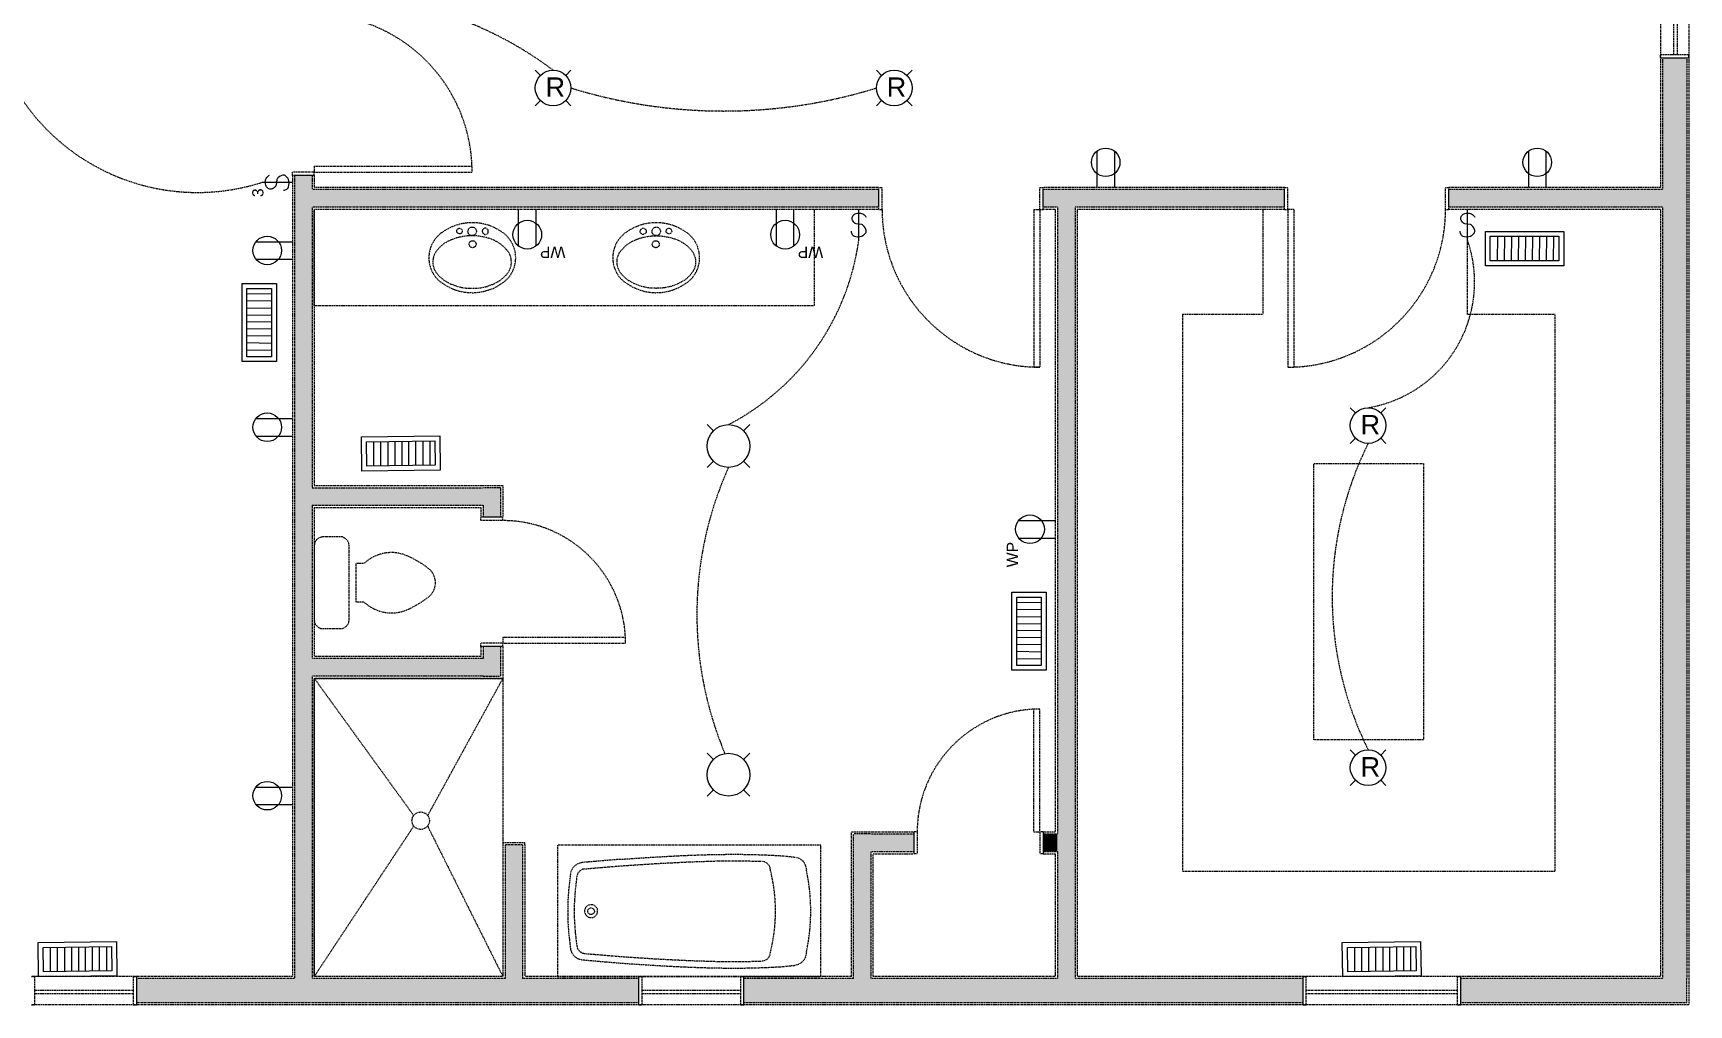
# Model space of a CAD drawing. Header units: inches. Extents: x 99 to 15695, y -7208 to 2559.
# Drawn here: x 11046.4 to 11424, y -7207.8 to -6986.1 of the extents above; entities that cross this region are included whole.
import ezdxf

# ---------------------------------------------------------------- set-up
doc = ezdxf.new("R2010")
doc.units = ezdxf.units.IN
doc.header["$LTSCALE"] = 96
doc.header["$MEASUREMENT"] = 0
doc.linetypes.add('DASHDOTX2', pattern=[2, 1, -0.5, 0, -0.5])
doc.layers.get('0').update_dxf_attribs({"lineweight": 5})
doc.layers.add('Common', color=4, linetype='Continuous', lineweight=5)
for name, color, linetype, lineweight, true_color in [('Electrical', 7, 'Continuous', 20, 0xff0a0a), ('Electrical line', 7, 'Continuous', 15, 0xff0a0a), ('Hatch', 7, 'Continuous', 0, 0x919191)]:
    doc.layers.add(name, color=color, linetype=linetype, lineweight=lineweight, true_color=true_color)
doc.styles.get("Standard").update_dxf_attribs({"font": 'arial.ttf'})

# ---------------------------------------------------------------- blocks, each defined once
blk = doc.blocks.new('Single Pole')
at = {"layer": 'Electrical', "transparency": 33554687}
blk.add_line((-0.04, 7), (-0.04, 0), dxfattribs=at)
blk.add_lwpolyline([(1.71, 4.99), (1.7, 5.19), (1.66, 5.39), (1.58, 5.58), (1.47, 5.75), (1.34, 5.9), (1.3, 5.94), (1.17, 6.03), (0.98, 6.12), (0.64, 6.21), (0.15, 6.24), (-0.34, 6.2), (-0.74, 6.09), (-0.99, 5.98), (-1.12, 5.9), (-1.36, 5.69), (-1.52, 5.51), (-1.62, 5.34), (-1.68, 5.19), (-1.7, 5.04), (-1.71, 4.97), (-1.7, 4.82), (-1.64, 4.57), (-1.48, 4.23), (-1.27, 3.92), (-1.06, 3.7), (-0.98, 3.63), (-0.88, 3.56), (-0.7, 3.49), (0.56, 3.29), (0.72, 3.24), (0.8, 3.19), (0.85, 3.16), (1.08, 2.95), (1.26, 2.71), (1.38, 2.49), (1.44, 2.3), (1.47, 2.13), (1.48, 1.99), (1.45, 1.83), (1.4, 1.67), (1.3, 1.5), (1.15, 1.31), (0.94, 1.13), (0.77, 1.02), (0.57, 0.93), (0.26, 0.85), (-0.12, 0.83), (-0.45, 0.86), (-0.65, 0.91), (-0.93, 1.03), (-1.19, 1.18), (-1.42, 1.38), (-1.61, 1.62), (-1.69, 1.76)], dxfattribs=at)
blk = doc.blocks.new('Eyeball')
at = {"layer": 'Electrical', "transparency": 33554687}
for p, q in [((-2.88, 6.22), (-4.07, 7.41)), ((2.88, 6.22), (4.07, 7.41)), ((-4.07, -0.72), (-2.88, 0.47)), ((4.07, -0.72), (2.88, 0.47))]:
    blk.add_line(p, q, dxfattribs=at)
blk.add_circle((0, 3.34), 4.07, dxfattribs=at)
at = {"layer": 'Electrical', "transparency": 33554687, "insert": (-1.72, 1.33), "char_height": 4.4186, "width": 4.4628, "attachment_point": 7}
blk.add_mtext('\\fArial|b0|i0|c0|p0;R\\P', dxfattribs=at)
blk = doc.blocks.new('Eleanor')
at = {"layer": 'Electrical', "transparency": 33554687}
for p, q in [((-3.45, 6.71), (-4.88, 8.14)), ((3.45, 6.71), (4.88, 8.14)), ((-4.88, -1.63), (-3.45, -0.2)), ((4.88, -1.63), (3.45, -0.2))]:
    blk.add_line(p, q, dxfattribs=at)
blk.add_circle((0, 3.25), 4.88, dxfattribs=at)
blk = doc.blocks.new('Duplex (weatherproof)')
at = {"layer": 'Electrical', "transparency": 33554687}
for p, q in [((0.67, 8.29), (0.67, 0)), ((4.65, 8.38), (4.65, 0))]:
    blk.add_line(p, q, dxfattribs=at)
blk.add_circle((2.68, 5.73), 3.25, dxfattribs=at)
at = {"layer": 'Electrical', "transparency": 33554687, "insert": (-5.94, 8.44), "char_height": 2.5628, "width": 5.8568, "attachment_point": 7}
blk.add_mtext('\\fArial|b0|i0|c0|p0;WP\\P', dxfattribs=at)
blk = doc.blocks.new('Duplex')
at = {"layer": 'Electrical', "transparency": 33554687}
for p, q in [((-2.013801, 8.286915), (-2.013801, 0)), ((1.966968, 8.38058), (1.966968, 0))]:
    blk.add_line(p, q, dxfattribs=at)
blk.add_circle((0, 5.73454), 3.254864, dxfattribs=at)
blk = doc.blocks.new('Heat Register')
at = {"layer": 'Electrical'}
for p, q in [((-6.18, -1.12), (-6.26, -6.72)), ((-4.57, -1.12), (-4.65, -6.72)), ((-2.96, -1.12), (-3.04, -6.72)), ((-1.35, -1.12), (-1.43, -6.72)), ((0.26, -1.12), (0.18, -6.72)), ((1.8, -1.12), (1.72, -6.72)), ((3.41, -1.12), (3.33, -6.72)), ((5.02, -1.12), (4.94, -6.72)), ((6.63, -1.12), (6.55, -6.72))]:
    blk.add_line(p, q, dxfattribs=at)
for points in [[(-8.93, 0), (8.93, 0), (8.93, -7.85), (-8.93, -7.85)], [(-7.79, -1.12), (7.82, -1.12), (7.82, -6.72), (-7.79, -6.72)]]:
    blk.add_lwpolyline(points, close=True, dxfattribs=at)
blk = doc.blocks.new('air register')
at = {"layer": 'Electrical', "color": 160, "true_color": 0x2424ff}
for p, q in [((-6.1, -1.12), (-6.18, -6.72)), ((-4.49, -1.12), (-4.57, -6.72)), ((-2.88, -1.12), (-2.96, -6.72)), ((-1.27, -1.12), (-1.35, -6.72)), ((0.34, -1.12), (0.26, -6.72)), ((1.88, -1.12), (1.8, -6.72)), ((3.49, -1.12), (3.41, -6.72)), ((5.1, -1.12), (5.02, -6.72)), ((6.71, -1.12), (6.63, -6.72))]:
    blk.add_line(p, q, dxfattribs=at)
for points in [[(-8.81, 0), (9.04, 0), (9.04, -7.85), (-8.81, -7.85)], [(-7.71, -1.12), (7.9, -1.12), (7.9, -6.72), (-7.71, -6.72)]]:
    blk.add_lwpolyline(points, close=True, dxfattribs=at)
blk = doc.blocks.new('Three Way')
at = {"layer": 'Electrical', "transparency": 33554687}
blk.add_line((0.84, 0), (0.84, 7), dxfattribs=at)
blk.add_lwpolyline([(-0.91, 2.01), (-0.91, 1.81), (-0.86, 1.61), (-0.79, 1.42), (-0.68, 1.25), (-0.55, 1.1), (-0.51, 1.06), (-0.38, 0.97), (-0.18, 0.88), (0.15, 0.79), (0.64, 0.76), (1.14, 0.8), (1.54, 0.91), (1.79, 1.02), (1.91, 1.1), (2.16, 1.31), (2.31, 1.49), (2.41, 1.66), (2.47, 1.81), (2.5, 1.96), (2.5, 2.03), (2.49, 2.18), (2.43, 2.43), (2.28, 2.77), (2.07, 3.08), (1.86, 3.3), (1.77, 3.37), (1.67, 3.44), (1.49, 3.51), (0.23, 3.71), (0.07, 3.76), (-0.01, 3.81), (-0.06, 3.84), (-0.28, 4.05), (-0.47, 4.29), (-0.58, 4.51), (-0.65, 4.7), (-0.68, 4.87), (-0.68, 5.01), (-0.66, 5.17), (-0.6, 5.33), (-0.51, 5.5), (-0.36, 5.69), (-0.15, 5.87), (0.02, 5.98), (0.23, 6.07), (0.54, 6.15), (0.92, 6.17), (1.25, 6.14), (1.44, 6.09), (1.73, 5.97), (1.98, 5.82), (2.21, 5.62), (2.4, 5.38), (2.49, 5.24)], dxfattribs=at)
at = {"layer": 'Electrical', "transparency": 33554687, "insert": (-2.5, 6.56), "char_height": 2.5628, "width": 2.0222, "attachment_point": 7}
blk.add_mtext('\\fArial|b0|i0|c0|p0;3\\P', dxfattribs=at)

msp = doc.modelspace()

# ---------------------------------------------------------------- linework, layer by layer
at = {"layer": 'Electrical line', "linetype": 'DASHDOTX2', "ltscale": 0.0006, "transparency": 33554687}
for centre, radius, start, end in [((11114.24, -7062.11), 84.47, 53.0922, 87.7907), ((11083.84, -6974.19), 48.28, 196.8017, 287.6809), ((11203.87, -6885.71), 118.18, 252.8576, 287.1424), ((11179.23, -7025.73), 55.98, 297.3827, 352.1964), ((11346.08, -7042.92), 29.05, 279.4609, 19.2855), ((11421.11, -7114.68), 78.47, 153.5444, 206.4556), ((11279.51, -7118.79), 81.76, 155.7398, 202.8122)]:
    msp.add_arc(centre, radius, start, end, dxfattribs=at)
at = {"layer": 'Hatch', "linetype": 'DASHDOTX2', "ltscale": 0.0006, "transparency": 33554687}
for p, q in [((11417.5, -6955.83), (11417.5, -6991.83)), ((11424, -6955.83), (11424, -6991.83)), ((11420.6, -6991.08), (11420.6, -6956.58)), ((11421.4, -6991.08), (11421.4, -6956.58)), ((11417.5, -6991.83), (11417.5, -6991.08)), ((11424, -6991.08), (11417.5, -6991.08)), ((11424, -6991.83), (11417.5, -6991.83)), ((11417.5, -6991.83), (11417.5, -7021.33)), ((11424, -6991.83), (11417.5, -6991.83)), ((11423.5, -6991.83), (11418, -6991.83)), ((11418, -6991.83), (11418, -7021.83)), ((11423.5, -6991.83), (11423.5, -7201.83)), ((11424, -6991.83), (11424, -6991.08)), ((11424, -6991.83), (11424, -7207.83)), ((11105.5, -7018.58), (11105.5, -7017.83)), ((11110.5, -7017.83), (11105.5, -7017.83)), ((11110.5, -7018.58), (11105.5, -7018.58)), ((11105.5, -7018.58), (11105.5, -7201.33)), ((11110.5, -7018.58), (11105.5, -7018.58)), ((11110, -7018.58), (11106, -7018.58)), ((11106, -7018.58), (11106, -7201.83)), ((11110, -7018.58), (11110, -7021.83)), ((11110.5, -7016.45), (11146.5, -7016.45)), ((11110.5, -7016.45), (11110.5, -7017.83)), ((11110.5, -7018.58), (11110.5, -7017.83)), ((11110.5, -7017.83), (11146.5, -7017.83)), ((11110.5, -7018.58), (11110.5, -7021.33)), ((11146.5, -7017.83), (11146.5, -7016.45)), ((11239.25, -7021.83), (11110, -7021.83)), ((11239.25, -7021.33), (11110.5, -7021.33)), ((11239.25, -7026.33), (11239.25, -7021.33)), ((11239.25, -7021.33), (11240, -7021.33)), ((11239.25, -7026.33), (11239.25, -7021.33)), ((11239.25, -7025.83), (11239.25, -7021.83)), ((11240, -7026.33), (11240, -7021.33)), ((11276, -7021.33), (11276.75, -7021.33)), ((11276, -7026.33), (11276, -7021.33)), ((11276.75, -7026.33), (11276.75, -7021.33)), ((11331.75, -7021.33), (11276.75, -7021.33)), ((11276.75, -7026.33), (11276.75, -7021.33)), ((11276.75, -7025.83), (11276.75, -7021.83)), ((11331.75, -7021.83), (11276.75, -7021.83)), ((11331.75, -7026.33), (11331.75, -7021.33)), ((11331.75, -7021.33), (11332.5, -7021.33)), ((11331.75, -7026.33), (11331.75, -7021.33)), ((11331.75, -7025.83), (11331.75, -7021.83)), ((11332.5, -7026.33), (11332.5, -7021.33)), ((11368.5, -7021.33), (11369.25, -7021.33)), ((11368.5, -7026.33), (11368.5, -7021.33)), ((11369.25, -7026.33), (11369.25, -7021.33)), ((11417.5, -7021.33), (11369.25, -7021.33)), ((11369.25, -7026.33), (11369.25, -7021.33)), ((11369.25, -7025.83), (11369.25, -7021.83)), ((11418, -7021.83), (11369.25, -7021.83)), ((11110, -7025.83), (11110, -7089.83)), ((11239.25, -7025.83), (11110, -7025.83)), ((11110.5, -7026.33), (11110.5, -7089.33)), ((11239.25, -7026.33), (11110.5, -7026.33)), ((11239.25, -7026.33), (11240, -7026.33)), ((11274.63, -7026.33), (11274.63, -7062.33)), ((11274.63, -7026.33), (11276, -7026.33)), ((11276, -7026.33), (11276.75, -7026.33)), ((11276, -7026.33), (11276, -7062.33)), ((11280, -7025.83), (11276.75, -7025.83)), ((11279.5, -7026.33), (11276.75, -7026.33)), ((11279.5, -7026.33), (11279.5, -7168.33)), ((11280, -7025.83), (11280, -7168.83)), ((11331.75, -7025.83), (11284, -7025.83)), ((11284, -7025.83), (11284, -7201.83)), ((11331.75, -7026.33), (11284.5, -7026.33)), ((11284.5, -7026.33), (11284.5, -7201.33)), ((11331.75, -7026.33), (11332.5, -7026.33)), ((11332.5, -7026.33), (11332.5, -7062.33)), ((11333.88, -7026.33), (11332.5, -7026.33)), ((11333.88, -7026.33), (11333.88, -7062.33)), ((11368.5, -7026.33), (11369.25, -7026.33)), ((11418, -7025.83), (11369.25, -7025.83)), ((11417.5, -7026.33), (11369.25, -7026.33)), ((11417.5, -7026.33), (11417.5, -7201.33)), ((11418, -7025.83), (11418, -7201.83)), ((11276, -7062.33), (11274.63, -7062.33)), ((11332.5, -7062.33), (11333.88, -7062.33)), ((11110, -7089.83), (11149, -7089.83)), ((11110.5, -7089.33), (11153.5, -7089.33)), ((11153, -7089.83), (11149, -7089.83)), ((11153, -7089.83), (11153, -7096.58)), ((11153.5, -7089.33), (11153.5, -7096.58)), ((11110, -7093.83), (11110, -7128.83)), ((11110, -7093.83), (11149, -7093.83)), ((11110.5, -7094.33), (11110.5, -7128.33)), ((11110.5, -7094.33), (11148.5, -7094.33)), ((11148.5, -7094.33), (11148.5, -7096.58)), ((11149, -7093.83), (11149, -7096.58)), ((11153.5, -7096.58), (11148.5, -7096.58)), ((11148.5, -7097.33), (11148.5, -7096.58)), ((11153.5, -7096.58), (11148.5, -7096.58)), ((11153.5, -7097.33), (11148.5, -7097.33)), ((11153, -7096.58), (11149, -7096.58)), ((11153.5, -7097.33), (11153.5, -7096.58)), ((11148.5, -7126.08), (11148.5, -7125.33)), ((11153.5, -7125.33), (11148.5, -7125.33)), ((11153.5, -7123.95), (11181.5, -7123.95)), ((11153.5, -7123.95), (11153.5, -7125.33)), ((11153.5, -7126.08), (11153.5, -7125.33)), ((11153.5, -7125.33), (11181.5, -7125.33)), ((11181.5, -7125.33), (11181.5, -7123.95)), ((11149, -7128.83), (11110, -7128.83)), ((11148.5, -7128.33), (11110.5, -7128.33)), ((11153.5, -7126.08), (11148.5, -7126.08)), ((11148.5, -7126.08), (11148.5, -7128.33)), ((11153.5, -7126.08), (11148.5, -7126.08)), ((11153, -7126.08), (11149, -7126.08)), ((11149, -7126.08), (11149, -7128.83)), ((11153, -7126.08), (11153, -7132.83)), ((11153.5, -7126.08), (11153.5, -7133.33)), ((11110, -7132.83), (11110, -7201.83)), ((11149, -7132.83), (11110, -7132.83)), ((11110.5, -7133.33), (11110.5, -7201.33)), ((11153.5, -7133.33), (11110.5, -7133.33)), ((11149, -7132.83), (11153, -7132.83)), ((11274.63, -7168.33), (11274.63, -7140.33)), ((11276, -7140.33), (11274.63, -7140.33)), ((11276, -7168.33), (11276, -7140.33)), ((11158.5, -7170.83), (11153.5, -7170.83)), ((11153.5, -7170.83), (11153.5, -7171.33)), ((11158.5, -7171.33), (11158.5, -7170.83)), ((11233, -7201.33), (11233, -7168.33)), ((11233, -7168.33), (11247.25, -7168.33)), ((11233.5, -7201.83), (11233.5, -7168.83)), ((11237.5, -7168.83), (11233.5, -7168.83)), ((11237.5, -7168.83), (11247.25, -7168.83)), ((11247.25, -7168.33), (11247.25, -7173.33)), ((11248, -7168.33), (11247.25, -7168.33)), ((11247.25, -7168.33), (11247.25, -7173.33)), ((11247.25, -7168.83), (11247.25, -7172.83)), ((11248, -7168.33), (11248, -7173.33)), ((11274.63, -7168.33), (11276, -7168.33)), ((11276.75, -7168.33), (11276, -7168.33)), ((11276, -7168.33), (11276, -7173.33)), ((11276.75, -7168.33), (11279.5, -7168.33)), ((11276.75, -7168.33), (11276.75, -7173.33)), ((11276.75, -7168.33), (11276.75, -7173.33)), ((11276.75, -7168.83), (11280, -7168.83)), ((11276.75, -7168.83), (11276.75, -7172.83)), ((11153.5, -7171.33), (11153.5, -7201.33)), ((11158, -7171.33), (11154, -7171.33)), ((11154, -7171.33), (11154, -7201.83)), ((11158, -7171.33), (11158, -7201.83)), ((11158.5, -7171.33), (11158.5, -7201.33)), ((11237.5, -7201.83), (11237.5, -7172.83)), ((11237.5, -7172.83), (11247.25, -7172.83)), ((11238, -7201.33), (11238, -7173.33)), ((11238, -7173.33), (11247.25, -7173.33)), ((11248, -7173.33), (11247.25, -7173.33)), ((11276.75, -7173.33), (11276, -7173.33)), ((11276.75, -7172.83), (11280, -7172.83)), ((11276.75, -7173.33), (11279.5, -7173.33)), ((11279.5, -7173.33), (11279.5, -7201.33)), ((11280, -7172.83), (11280, -7201.83)), ((11070, -7201.33), (11046, -7201.33)), ((11046, -7201.33), (11046.75, -7201.33)), ((11046.75, -7207.83), (11046.75, -7201.33)), ((11046.75, -7204.43), (11069.25, -7204.43)), ((11069.25, -7201.33), (11070, -7201.33)), ((11069.25, -7207.83), (11069.25, -7201.33)), ((11070, -7207.83), (11070, -7201.33)), ((11105.5, -7201.33), (11070, -7201.33)), ((11070, -7207.83), (11070, -7201.33)), ((11070, -7207.33), (11070, -7201.83)), ((11106, -7201.83), (11070, -7201.83)), ((11154, -7201.83), (11110, -7201.83)), ((11153.5, -7201.33), (11110.5, -7201.33)), ((11184.5, -7201.83), (11158, -7201.83)), ((11184.5, -7201.33), (11158.5, -7201.33)), ((11184.5, -7207.83), (11184.5, -7201.33)), ((11208.5, -7201.33), (11184.5, -7201.33)), ((11184.5, -7201.33), (11185.25, -7201.33)), ((11184.5, -7207.83), (11184.5, -7201.33)), ((11184.5, -7207.33), (11184.5, -7201.83)), ((11185.25, -7207.83), (11185.25, -7201.33)), ((11185.25, -7204.43), (11207.75, -7204.43)), ((11207.75, -7201.33), (11208.5, -7201.33)), ((11207.75, -7207.83), (11207.75, -7201.33)), ((11208.5, -7207.83), (11208.5, -7201.33)), ((11233, -7201.33), (11208.5, -7201.33)), ((11208.5, -7207.83), (11208.5, -7201.33)), ((11208.5, -7207.33), (11208.5, -7201.83)), ((11233.5, -7201.83), (11208.5, -7201.83)), ((11280, -7201.83), (11237.5, -7201.83)), ((11279.5, -7201.33), (11238, -7201.33)), ((11336, -7201.83), (11284, -7201.83)), ((11336, -7201.33), (11284.5, -7201.33)), ((11336, -7207.83), (11336, -7201.33)), ((11372, -7201.33), (11336, -7201.33)), ((11336, -7201.33), (11336.75, -7201.33)), ((11336, -7207.83), (11336, -7201.33)), ((11336, -7207.33), (11336, -7201.83)), ((11336.75, -7207.83), (11336.75, -7201.33)), ((11336.75, -7204.43), (11371.25, -7204.43)), ((11371.25, -7201.33), (11372, -7201.33)), ((11371.25, -7207.83), (11371.25, -7201.33)), ((11372, -7207.83), (11372, -7201.33)), ((11417.5, -7201.33), (11372, -7201.33)), ((11372, -7207.83), (11372, -7201.33)), ((11372, -7207.33), (11372, -7201.83)), ((11418, -7201.83), (11372, -7201.83)), ((11423.5, -7207.33), (11423.5, -7201.83)), ((11070, -7207.83), (11046, -7207.83)), ((11046, -7207.83), (11046.75, -7207.83)), ((11046.75, -7205.23), (11069.25, -7205.23)), ((11069.25, -7207.83), (11070, -7207.83)), ((11184.5, -7207.33), (11070, -7207.33)), ((11184.5, -7207.83), (11070, -7207.83)), ((11208.5, -7207.83), (11184.5, -7207.83)), ((11184.5, -7207.83), (11185.25, -7207.83)), ((11185.25, -7205.23), (11207.75, -7205.23)), ((11207.75, -7207.83), (11208.5, -7207.83)), ((11336, -7207.33), (11208.5, -7207.33)), ((11336, -7207.83), (11208.5, -7207.83)), ((11372, -7207.83), (11336, -7207.83)), ((11336, -7207.83), (11336.75, -7207.83)), ((11336.75, -7205.23), (11371.25, -7205.23)), ((11371.25, -7207.83), (11372, -7207.83)), ((11423.5, -7207.33), (11372, -7207.33)), ((11424, -7207.83), (11372, -7207.83))]:
    msp.add_line(p, q, dxfattribs=at)
for points in [[(11224.5, -7026.33), (11224.5, -7048.35), (11110.5, -7048.35), (11110.5, -7026.33)], [(11326.84, -7026.33), (11326.84, -7050.33), (11308.5, -7050.33), (11308.5, -7177.33), (11393.5, -7177.33), (11393.5, -7050.33), (11373.5, -7050.33), (11373.5, -7026.33)], [(11139.46, -7031.66), (11138.61, -7032.46), (11137.86, -7033.37), (11137.28, -7034.38)], [(11154.88, -7040.46), (11155.2, -7039.82), (11155.41, -7039.07), (11155.46, -7038.33), (11155.41, -7037.58), (11155.2, -7036.83), (11154.88, -7036.19), (11154.29, -7035.45), (11153.6, -7034.75), (11152.85, -7034.11)], [(11155.78, -7034.38), (11155.2, -7033.37), (11154.45, -7032.46), (11153.6, -7031.66)], [(11179.22, -7034.38), (11179.8, -7033.37), (11180.55, -7032.46), (11181.4, -7031.66)], [(11180.12, -7040.46), (11179.8, -7039.82), (11179.59, -7039.07), (11179.54, -7038.33), (11179.59, -7037.58), (11179.8, -7036.83), (11180.12, -7036.19), (11180.71, -7035.45), (11181.4, -7034.75), (11182.15, -7034.11)], [(11195.54, -7031.66), (11196.39, -7032.46), (11197.14, -7033.37), (11197.72, -7034.38)], [(11138.13, -7040.51), (11138.72, -7041.26), (11139.41, -7041.95), (11140.16, -7042.59)], [(11140.16, -7042.54), (11141.49, -7043.29), (11142.93, -7043.82)], [(11150.08, -7043.82), (11151.52, -7043.29), (11152.85, -7042.54)], [(11152.85, -7042.59), (11153.6, -7041.95), (11154.29, -7041.26), (11154.88, -7040.51)], [(11182.15, -7042.59), (11181.4, -7041.95), (11180.71, -7041.26), (11180.12, -7040.51)], [(11184.92, -7043.82), (11183.48, -7043.29), (11182.15, -7042.54)], [(11194.84, -7042.54), (11193.51, -7043.29), (11192.07, -7043.82)], [(11196.87, -7040.51), (11196.28, -7041.26), (11195.59, -7041.95), (11194.84, -7042.59)], [(11142.93, -7043.87), (11144.69, -7044.25), (11146.5, -7044.35), (11148.32, -7044.25), (11150.08, -7043.87)], [(11150.45, -7044.67), (11151.57, -7044.25), (11152.58, -7043.66), (11153.6, -7042.97)], [(11184.55, -7044.67), (11183.43, -7044.25), (11182.42, -7043.66), (11181.4, -7042.97)], [(11192.07, -7043.87), (11190.31, -7044.25), (11188.5, -7044.35), (11186.68, -7044.25), (11184.92, -7043.87)], [(11110.5, -7120), (11110.55, -7120.53), (11110.77, -7121.01), (11111.09, -7121.38), (11111.46, -7121.7), (11111.94, -7121.92), (11112.47, -7121.97), (11116.47, -7121.97), (11117.01, -7121.92), (11117.43, -7121.7), (11117.86, -7121.38), (11118.18, -7121.01), (11118.39, -7120.53), (11118.45, -7120), (11118.45, -7103.04), (11118.39, -7102.5), (11118.18, -7102.08), (11117.86, -7101.65), (11117.43, -7101.33), (11116.9, -7101.06), (11112.48, -7101.06), (11111.94, -7101.12), (11111.46, -7101.33), (11111.09, -7101.65), (11110.77, -7102.08), (11110.55, -7102.5), (11110.5, -7103.04), (11110.5, -7119.99)], [(11122.71, -7106.4), (11121.75, -7107.14), (11119.99, -7107.14), (11119.99, -7115.89), (11121.75, -7115.89), (11122.71, -7116.64)], [(11130.74, -7105.02), (11129.54, -7104.74)], [(11137.33, -7109.01), (11136.79, -7108.48), (11135.41, -7107.41), (11133.91, -7106.5), (11132.37, -7105.65), (11130.71, -7105.01)], [(11129.54, -7118.29), (11130.42, -7118.14), (11132.37, -7117.38), (11133.91, -7116.53), (11135.41, -7115.62), (11136.79, -7114.56), (11137.33, -7114.02)], [(11110.5, -7133.33), (11133.16, -7164.61)], [(11153.5, -7133.33), (11136.36, -7164.61)], [(11133.16, -7167.06), (11110.5, -7201.33)], [(11136.36, -7167.06), (11153.5, -7201.33)], [(11180.35, -7174.61), (11171.6, -7175.35), (11170.96, -7175.51), (11170.37, -7175.73), (11169.89, -7176.1), (11169.47, -7176.58), (11169.15, -7177.11), (11168.93, -7177.7), (11168.88, -7178.34), (11168.51, -7181.54), (11168.29, -7184.79), (11168.29, -7188.1), (11168.51, -7191.35), (11168.88, -7194.55), (11168.93, -7195.19), (11169.15, -7195.78), (11169.47, -7196.31), (11169.89, -7196.79), (11170.37, -7197.17), (11170.96, -7197.38), (11171.6, -7197.54), (11180.35, -7198.29)], [(11217.31, -7173.81), (11220.29, -7174.13)], [(11222.8, -7177.11), (11222.69, -7176.42), (11222.48, -7175.78), (11222.11, -7175.19), (11221.57, -7174.71), (11220.93, -7174.34), (11220.29, -7174.18)], [(11172.19, -7176.79), (11171.65, -7176.9), (11171.17, -7177.17), (11170.8, -7177.54), (11170.53, -7177.97), (11170.37, -7178.5), (11170, -7181.65), (11169.79, -7184.85), (11169.79, -7188.05), (11170, -7191.25), (11170.37, -7194.39), (11170.53, -7194.93), (11170.8, -7195.35), (11171.17, -7195.73), (11171.65, -7195.99), (11172.19, -7196.1)], [(11172.13, -7176.79), (11180.45, -7176.1), (11188.56, -7175.57), (11195.97, -7175.19), (11202.59, -7174.98), (11208.4, -7174.98)], [(11208.35, -7174.98), (11212.56, -7175.03)], [(11214.48, -7176.53), (11214.21, -7175.99), (11213.79, -7175.51), (11213.2, -7175.19), (11212.61, -7175.09)], [(11172.13, -7196.1), (11180.45, -7196.79), (11188.56, -7197.33), (11195.97, -7197.7), (11202.59, -7197.91), (11208.4, -7197.91)], [(11212.61, -7197.81), (11213.2, -7197.7), (11213.79, -7197.38), (11214.21, -7196.9), (11214.48, -7196.37)], [(11220.29, -7198.71), (11220.93, -7198.55), (11221.57, -7198.18), (11222.11, -7197.7), (11222.48, -7197.11), (11222.69, -7196.47), (11222.8, -7195.78)], [(11208.35, -7197.91), (11212.56, -7197.86)], [(11217.31, -7199.09), (11220.29, -7198.77)]]:
    msp.add_lwpolyline(points, dxfattribs=at)
for points in [[(11148.8, -7031.34), (11148.85, -7031.66), (11149.06, -7031.87), (11149.33, -7032.03), (11149.65, -7032.03), (11149.92, -7031.87), (11150.13, -7031.66), (11150.18, -7031.34), (11150.13, -7031.02), (11149.92, -7030.81), (11149.65, -7030.65), (11149.33, -7030.65), (11149.06, -7030.81), (11148.85, -7031.02)], [(11186.2, -7031.34), (11186.15, -7031.66), (11185.94, -7031.87), (11185.67, -7032.03), (11185.35, -7032.03), (11185.08, -7031.87), (11184.87, -7031.66), (11184.82, -7031.34), (11184.87, -7031.02), (11185.08, -7030.81), (11185.35, -7030.65), (11185.67, -7030.65), (11185.94, -7030.81), (11186.15, -7031.02)], [(11338.5, -7084.33), (11363.5, -7084.33), (11363.5, -7147.33), (11338.5, -7147.33)], [(11153.5, -7133.33), (11153.5, -7201.33), (11110.5, -7201.33), (11110.5, -7133.33)], [(11166, -7171.35), (11166, -7201.33), (11226, -7201.33), (11226, -7171.35)]]:
    msp.add_lwpolyline(points, close=True, dxfattribs=at)
for points in [[(11214.43, -7196.37), (11214.96, -7193.91, 0.098214), (11214.96, -7178.98), (11214.43, -7176.53)], [(11222.75, -7195.78), (11223.23, -7193.17, 0.074206), (11223.23, -7179.73), (11222.75, -7177.11)], [(11172.29, -7185.81, 1.245514), (11175.12, -7186.45), (11175.07, -7186.02), (11174.85, -7185.59)]]:
    msp.add_lwpolyline(points, format="xyb", dxfattribs=at)
for centre, radius in [((11143.62, -7031.28), 0.637), ((11146.51, -7031.35), 0.969), ((11188.49, -7031.35), 0.969), ((11191.38, -7031.28), 0.637), ((11146.61, -7034.28), 0.798), ((11188.39, -7034.28), 0.798), ((11134.77, -7165.8), 1.99), ((11173.62, -7186.46), 0.758)]:
    msp.add_circle(centre, radius, dxfattribs=at)
for centre, radius, start, end in [((11110.5, -7017.83), 36, 0, 90), ((11276, -7026.33), 36, 180, 270), ((11332.5, -7026.33), 36, 270, 0), ((11146.53, -7041.18), 11.81, 53.2594, 126.7406), ((11188.47, -7041.18), 11.81, 53.2594, 126.7406), ((11143.61, -7037.39), 6.99, 154.9653, 233.609), ((11149.48, -7037.4), 6.96, 306.1908, 25.2349), ((11185.52, -7037.4), 6.96, 154.7651, 233.8092), ((11191.39, -7037.39), 6.99, 306.391, 25.0347), ((11146.5, -7033.73), 11.61, 232.6761, 289.5796), ((11188.5, -7033.73), 11.61, 250.4204, 307.3239), ((11153.5, -7125.33), 28, 0, 90), ((11276, -7168.33), 28, 90, 180)]:
    msp.add_arc(centre, radius, start, end, dxfattribs=at)
msp.add_ellipse((11146.36, -7038.23), major_axis=(-8.84, -0.18), ratio=0.664092, start_param=3.873962, end_param=6.643025, dxfattribs=at)
at = {"layer": 'Hatch', "linetype": 'DASHDOTX2', "ltscale": 0.0006, "transparency": 33554687, "extrusion": (0, 0, -1)}
msp.add_ellipse((11188.64, -7038.23), major_axis=(8.84, -0.18), ratio=0.664092, start_param=3.873962, end_param=6.643025, dxfattribs=at)
at = {"layer": 'Hatch', "linetype": 'DASHDOTX2', "ltscale": 0.0006, "transparency": 33554687}
for points in [[(11129.54, -7104.74), (11127.21, -7104.35), (11124.61, -7105.01), (11122.71, -7106.4)], [(11137.33, -7114.02), (11138.42, -7112.2), (11138.42, -7110.84), (11137.33, -7109.01)], [(11122.71, -7116.64), (11124.61, -7118.02), (11127.21, -7118.68), (11129.54, -7118.29)], [(11180.35, -7174.61), (11192.64, -7173.76), (11204.99, -7173), (11217.31, -7173.81)], [(11174.85, -7185.59), (11174.17, -7184.63), (11172.68, -7184.84), (11172.29, -7185.81)], [(11180.35, -7198.29), (11192.64, -7199.13), (11204.99, -7199.89), (11217.31, -7199.09)]]:
    msp.add_open_spline(points, degree=3, dxfattribs=at)
for points in [[(11423.5, -6991.83), (11423.5, -7201.83), (11418, -6991.83), (11418, -7201.83)], [(11110, -7018.58), (11110, -7201.83), (11106, -7018.58), (11106, -7201.83)], [(11239.25, -7025.83), (11110, -7025.83), (11239.25, -7021.83), (11110, -7021.83)], [(11331.75, -7025.83), (11276.75, -7025.83), (11331.75, -7021.83), (11276.75, -7021.83)], [(11418, -7025.83), (11369.25, -7025.83), (11418, -7021.83), (11369.25, -7021.83)], [(11284, -7025.83), (11284, -7201.83), (11280, -7025.83), (11280, -7201.83)], [(11110, -7089.83), (11149, -7089.83), (11110, -7093.83), (11149, -7093.83)], [(11153, -7089.83), (11153, -7096.58), (11149, -7089.83), (11149, -7096.58)], [(11149, -7132.83), (11110, -7132.83), (11149, -7128.83), (11110, -7128.83)], [(11153, -7126.08), (11153, -7132.83), (11149, -7126.08), (11149, -7132.83)], [(11233.5, -7201.83), (11233.5, -7168.83), (11237.5, -7201.83), (11237.5, -7168.83)], [(11237.5, -7168.83), (11247.25, -7168.83), (11237.5, -7172.83), (11247.25, -7172.83)], [(11276.75, -7168.83), (11280, -7168.83), (11276.75, -7172.83), (11280, -7172.83)], [(11158, -7171.33), (11158, -7201.83), (11154, -7171.33), (11154, -7201.83)], [(11184.5, -7207.33), (11070, -7207.33), (11184.5, -7201.83), (11070, -7201.83)], [(11336, -7207.33), (11208.5, -7207.33), (11336, -7201.83), (11208.5, -7201.83)], [(11423.5, -7207.33), (11372, -7207.33), (11423.5, -7201.83), (11372, -7201.83)]]:
    msp.add_solid(points, dxfattribs=at)

# ---------------------------------------------------------------- block references
at = {"color": 0, "linetype": 'Continuous', "lineweight": 0, "transparency": 33554687, "xscale": 1.007853682684555, "yscale": 1.007853682684555, "zscale": 1.007853682684555}
for p, rotation in [((11161.78, -7026.33), 180), ((11220.58, -7026.33), 180), ((11279.5, -7102.01), 90)]:
    msp.add_blockref('Duplex (weatherproof)', p, dxfattribs=dict(at, rotation=rotation))
at = {"layer": 'Common'}
msp.add_blockref('air register', (11386.42, -7031.36), dxfattribs=at)
for name, p, rotation in [('air register', (11094.03, -7052.25), 90), ('Heat Register', (11130.19, -7078.1), 0.8152311274160576), ('air register', (11269.59, -7122.67), 90), ('Heat Register', (11056.44, -7193.48), 0.8152311274160576), ('Heat Register', (11353.89, -7193.48), 0.8152311274160576)]:
    msp.add_blockref(name, p, dxfattribs=dict(at, rotation=rotation))
at = {"layer": 'Electrical', "color": 0, "linetype": 'Continuous', "lineweight": 0, "transparency": 33554687}
for name, p in [('Eyeball', (11164.97, -7001.98)), ('Eyeball', (11242.77, -7001.98)), ('Duplex', (11291, -7021.33)), ('Duplex', (11389.42, -7021.33)), ('Eyeball', (11350.85, -7078.99)), ('Eleanor', (11204.97, -7083.57)), ('Eleanor', (11204.97, -7158.56)), ('Eyeball', (11350.85, -7157.05))]:
    msp.add_blockref(name, p, dxfattribs=at)
for name, p, rotation in [('Three Way', (11105.5, -7021.03), 90), ('Single Pole', (11234.65, -7026.33), 180), ('Single Pole', (11373.46, -7026.33), 180), ('Duplex', (11105.5, -7035.71), 89.99999999999483), ('Duplex', (11105.5, -7076.03), 89.99999999999483), ('Duplex', (11105.5, -7160.1), 89.99999999999483)]:
    msp.add_blockref(name, p, dxfattribs=dict(at, rotation=rotation))

doc.saveas('drawing.dxf')
